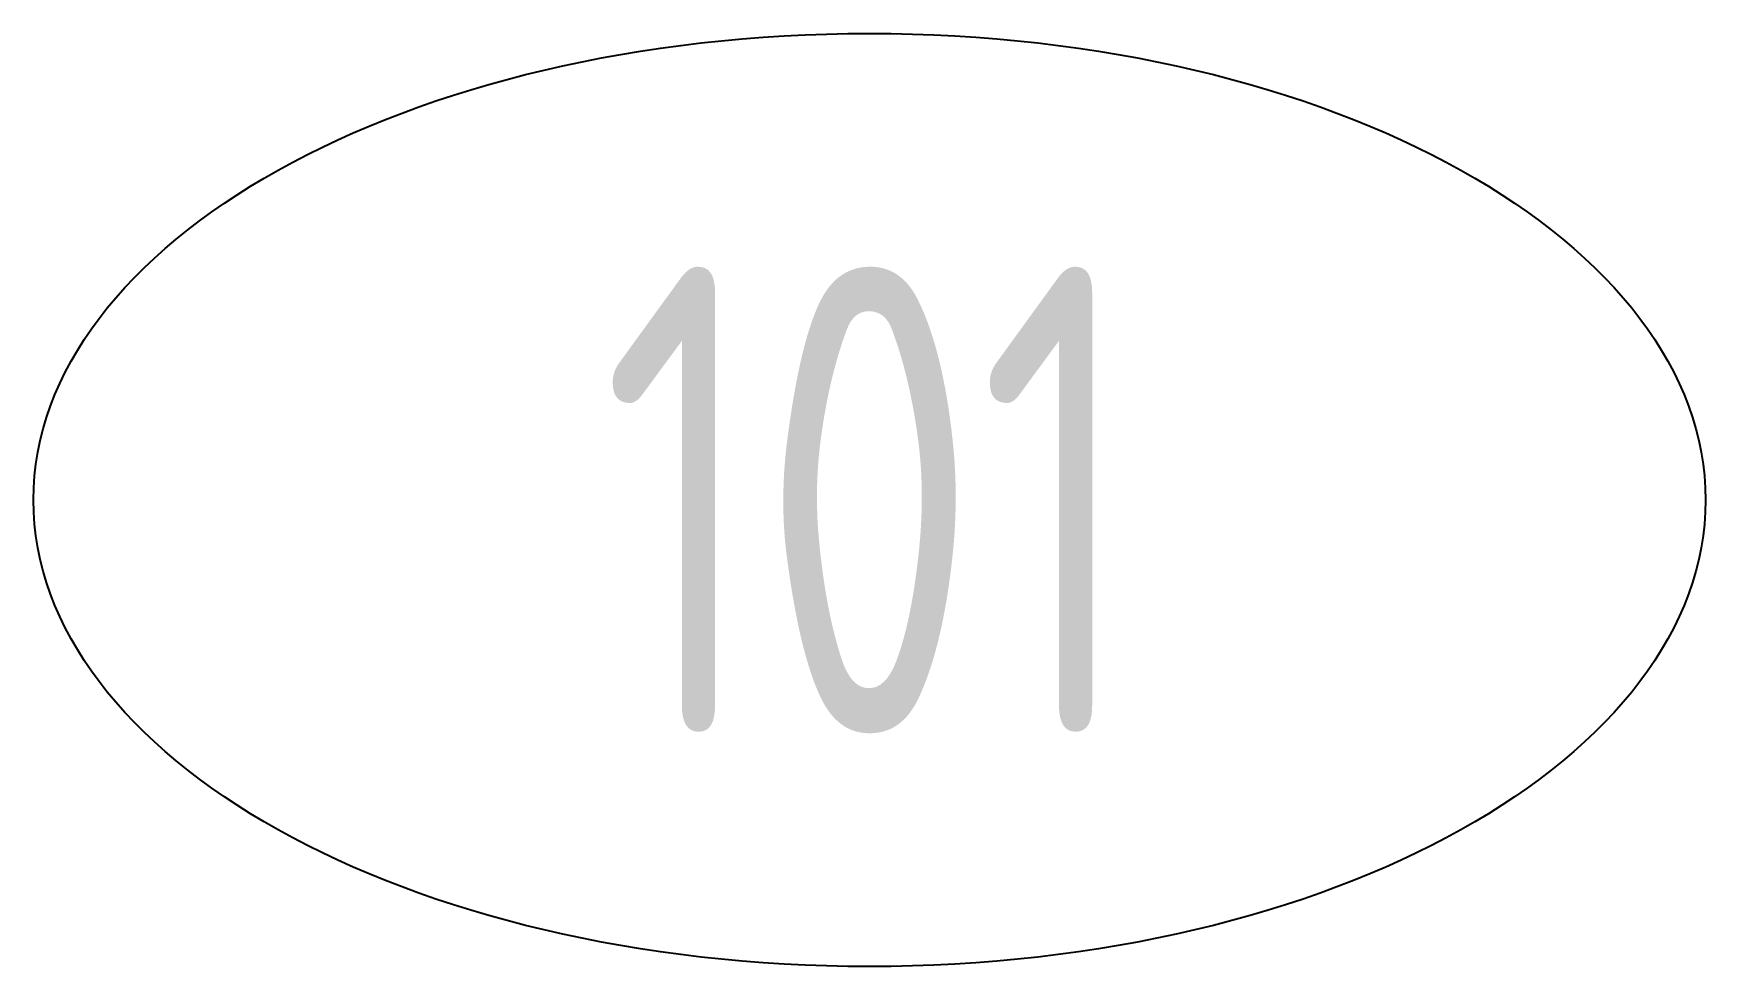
# Model space of a CAD drawing. Header units: metres. Extents: x -0.0000043 to 0.0000043, y -0.0000024 to 0.0000024.
import ezdxf
from ezdxf.enums import TextEntityAlignment as Align

# ---------------------------------------------------------------- set-up
doc = ezdxf.new("R2010")
doc.units = ezdxf.units.M
doc.header["$MEASUREMENT"] = 0
doc.layers.add('0 @ 0.001', color=7, linetype='Continuous')
doc.styles.add('HandAttr', font='archquik.shx', dxfattribs={"width": 0.8})

# ---------------------------------------------------------------- blocks, each defined once
blk = doc.blocks.new('Door Tag')
blk.add_ellipse((0, 0), major_axis=(0.0043, 0), ratio=0.55814)
at = {"style": 'HandAttr', "width": 0.8}
blk.add_attdef('DNUMBER', text='', height=0.0024, dxfattribs=at).set_placement((0, 0), align=Align.MIDDLE)

msp = doc.modelspace()

# ---------------------------------------------------------------- block references
at = {"layer": '0 @ 0.001', "xscale": 0.001, "yscale": 0.001, "zscale": 0.001}
msp.add_blockref('Door Tag', (0, 0), dxfattribs=at).add_auto_attribs({'DNUMBER': '101'})

doc.saveas('drawing.dxf')
